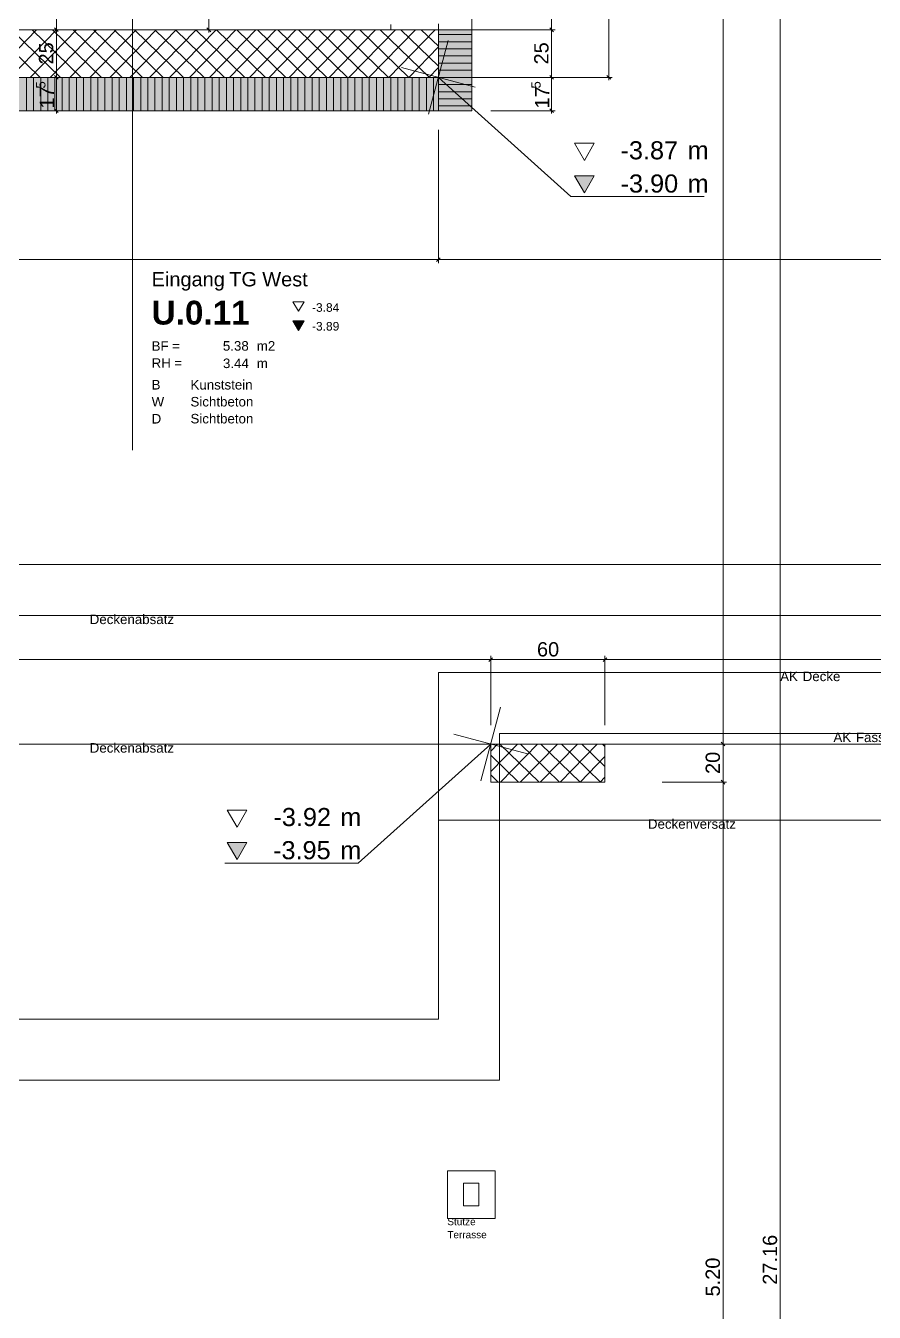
# Model space of a CAD drawing. Extents: x 0 to 1189, y 0 to 841.
# Drawn here: x 357 to 446.1, y 321.5 to 456.6 of the extents above; entities that cross this region are included whole.
import ezdxf
from ezdxf.lldxf.tags import DXFTag

# ---------------------------------------------------------------- set-up
doc = ezdxf.new("R2010")
doc.units = 0
doc.layers.get('0').update_dxf_attribs({"lineweight": 35})
for name, color, linetype, lineweight in [('211.5 Stahlbeton Kontur', 7, 'Continuous', 25), ('211.5 Stahlbeton Schraffur', 7, 'Continuous', 25), ('225.2 Dämmung Innen', 7, 'Continuous', 25), ('273.0 Innentüren', 7, 'Continuous', 25), ('Bemassung', 7, 'Continuous', 25), ('Gebäude Kontur', 7, 'Continuous', 25), ('Hilfskörper', 7, 'Continuous', 25), ('Höhenkoten', 7, 'Continuous', 25), ('Raumstempel', 7, 'Continuous', 25)]:
    doc.layers.add(name, color=color, linetype=linetype, lineweight=lineweight)
doc.styles.get("Standard").update_dxf_attribs({"font": 'arial.ttf'})
tags = doc.linetypes.add('BORDERX2', pattern=[88.9, 25.4, -12.7, 25.4, -12.7, 0, -12.7]).pattern_tags.tags
tags[14:15] = [DXFTag(74, 4), DXFTag(75, 0), DXFTag(340, '0'), DXFTag(46, 1.0), DXFTag(50, 0.0), DXFTag(44, 0.0), DXFTag(45, 0.0)]
tags[12:13] = [DXFTag(74, 4), DXFTag(75, 0), DXFTag(340, '0'), DXFTag(46, 1.0), DXFTag(50, 0.0), DXFTag(44, 0.0), DXFTag(45, 0.0)]
tags[10:11] = [DXFTag(74, 4), DXFTag(75, 0), DXFTag(340, '0'), DXFTag(46, 1.0), DXFTag(50, 0.0), DXFTag(44, 0.0), DXFTag(45, 0.0)]
tags[8:9] = [DXFTag(74, 4), DXFTag(75, 0), DXFTag(340, '0'), DXFTag(46, 1.0), DXFTag(50, 0.0), DXFTag(44, 0.0), DXFTag(45, 0.0)]
tags[6:7] = [DXFTag(74, 4), DXFTag(75, 0), DXFTag(340, '0'), DXFTag(46, 1.0), DXFTag(50, 0.0), DXFTag(44, 0.0), DXFTag(45, 0.0)]
tags[4:5] = [DXFTag(74, 4), DXFTag(75, 0), DXFTag(340, '0'), DXFTag(46, 1.0), DXFTag(50, 0.0), DXFTag(44, 0.0), DXFTag(45, 0.0)]
tags = doc.linetypes.add('DASHED2', pattern=[9.525, 6.35, -3.175]).pattern_tags.tags
tags[6:7] = [DXFTag(74, 4), DXFTag(75, 0), DXFTag(340, '0'), DXFTag(46, 1.0), DXFTag(50, 0.0), DXFTag(44, 0.0), DXFTag(45, 0.0)]
tags[4:5] = [DXFTag(74, 4), DXFTag(75, 0), DXFTag(340, '0'), DXFTag(46, 1.0), DXFTag(50, 0.0), DXFTag(44, 0.0), DXFTag(45, 0.0)]
tags = doc.linetypes.add('Strichlin_lang', pattern=[0.5, 0.3, -0.2]).pattern_tags.tags
tags[6:7] = [DXFTag(74, 4), DXFTag(75, 0), DXFTag(340, '0'), DXFTag(46, 1.0), DXFTag(50, 0.0), DXFTag(44, 0.0), DXFTag(45, 0.0)]
tags[4:5] = [DXFTag(74, 4), DXFTag(75, 0), DXFTag(340, '0'), DXFTag(46, 1.0), DXFTag(50, 0.0), DXFTag(44, 0.0), DXFTag(45, 0.0)]
tags = doc.linetypes.add('Wipeout_Contour', pattern=[1, 0, -1]).pattern_tags.tags
tags[6:7] = [DXFTag(74, 4), DXFTag(75, 0), DXFTag(340, '0'), DXFTag(46, 1.0), DXFTag(50, 0.0), DXFTag(44, 0.0), DXFTag(45, 0.0)]
tags[4:5] = [DXFTag(74, 4), DXFTag(75, 0), DXFTag(340, '0'), DXFTag(46, 1.0), DXFTag(50, 0.0), DXFTag(44, 0.0), DXFTag(45, 0.0)]

# ---------------------------------------------------------------- blocks, each defined once
blk = doc.blocks.new('Referenz-A0SO6TOG06', base_point=(4.4, 96.7))
at = {"layer": '211.5 Stahlbeton Kontur', "color": 0, "lineweight": 18}
for p, q in [((166.34, 456.14), (400.34, 456.14)), ((400.34, 456.14), (400.34, 451.13)), ((400.34, 451.13), (166.34, 451.13)), ((417.83, 381.13), (405.83, 381.13)), ((405.83, 381.13), (405.83, 377.13)), ((417.83, 377.13), (417.83, 381.13)), ((405.83, 377.13), (417.83, 377.13))]:
    blk.add_line(p, q, dxfattribs=at)
at = {"layer": '211.5 Stahlbeton Schraffur', "color": 0, "lineweight": 13}
for p, q in [((353.28, 451.13), (358.15, 456.14)), ((358.52, 451.13), (353.37, 456.14)), ((355.37, 451.13), (360.24, 456.14)), ((360.67, 451.13), (355.52, 456.14)), ((357.47, 451.13), (362.34, 456.14)), ((362.82, 451.13), (357.67, 456.14)), ((359.56, 451.13), (364.43, 456.14)), ((364.97, 451.13), (359.83, 456.14)), ((361.65, 451.13), (366.52, 456.14)), ((367.12, 451.13), (361.98, 456.14)), ((363.74, 451.13), (368.62, 456.14)), ((369.27, 451.13), (364.13, 456.14)), ((365.84, 451.13), (370.71, 456.14)), ((371.43, 451.13), (366.28, 456.14)), ((367.93, 451.13), (372.8, 456.14)), ((373.58, 451.13), (368.43, 456.14)), ((370.02, 451.13), (374.89, 456.14)), ((375.73, 451.13), (370.58, 456.14)), ((372.12, 451.13), (376.99, 456.14)), ((377.88, 451.13), (372.73, 456.14)), ((374.21, 451.13), (379.08, 456.14)), ((380.03, 451.13), (374.88, 456.14)), ((376.3, 451.13), (381.17, 456.14)), ((382.18, 451.13), (377.03, 456.14)), ((378.39, 451.13), (383.27, 456.14)), ((384.33, 451.13), (379.18, 456.14)), ((380.49, 451.13), (385.36, 456.14)), ((386.48, 451.13), (381.34, 456.14)), ((382.58, 451.13), (387.45, 456.14)), ((388.63, 451.13), (383.49, 456.14)), ((384.67, 451.13), (389.54, 456.14)), ((390.78, 451.13), (385.64, 456.14)), ((386.77, 451.13), (391.64, 456.14)), ((392.94, 451.13), (387.79, 456.14)), ((388.86, 451.13), (393.73, 456.14)), ((395.09, 451.13), (389.94, 456.14)), ((390.95, 451.13), (395.82, 456.14)), ((397.24, 451.13), (392.09, 456.14)), ((393.04, 451.13), (397.92, 456.14)), ((399.39, 451.13), (394.24, 456.14)), ((395.14, 451.13), (400.01, 456.14)), ((400.34, 452.3), (396.39, 456.14)), ((400.34, 454.4), (398.54, 456.14)), ((397.23, 451.13), (400.34, 454.33)), ((399.32, 451.13), (400.34, 452.18)), ((405.83, 380.39), (406.56, 381.13)), ((405.83, 378.24), (408.65, 381.13)), ((410.92, 377.13), (406.8, 381.13)), ((406.85, 377.13), (410.74, 381.13)), ((408.94, 377.13), (412.84, 381.13)), ((413.07, 377.13), (408.96, 381.13)), ((411.04, 377.13), (414.93, 381.13)), ((415.22, 377.13), (411.11, 381.13)), ((413.13, 377.13), (417.02, 381.13)), ((417.37, 377.13), (413.26, 381.13)), ((417.83, 378.77), (415.41, 381.13)), ((417.83, 380.87), (417.56, 381.13)), ((408.76, 377.13), (405.83, 379.98)), ((415.22, 377.13), (417.83, 379.82)), ((406.61, 377.13), (405.83, 377.89)), ((417.31, 377.13), (417.83, 377.67))]:
    blk.add_line(p, q, dxfattribs=at)
at = {"layer": '225.2 Dämmung Innen', "color": 0, "linetype": 'Wipeout_Contour', "lineweight": 0, "ltscale": 23.860764}
for p, q in [((403.84, 456.13), (400.34, 456.13)), ((400.34, 456.13), (400.34, 447.63)), ((403.84, 447.63), (403.84, 456.13)), ((400.34, 447.63), (403.84, 447.63))]:
    blk.add_line(p, q, dxfattribs=at)
at = {"layer": '225.2 Dämmung Innen', "color": 0, "lineweight": 13}
for p, q in [((400.34, 456.13), (403.84, 456.13)), ((400.34, 447.63), (400.34, 456.13)), ((400.34, 455.63), (403.84, 455.63)), ((403.84, 456.13), (403.84, 447.63)), ((400.34, 454.88), (403.84, 454.88)), ((400.34, 454.13), (403.84, 454.13)), ((400.34, 453.38), (403.84, 453.38)), ((400.34, 452.63), (403.84, 452.63)), ((400.34, 451.88), (403.84, 451.88)), ((169.83, 451.13), (400.34, 451.13)), ((357.08, 447.63), (357.08, 451.13)), ((357.83, 447.63), (357.83, 451.13)), ((358.58, 447.63), (358.58, 451.13)), ((359.33, 447.63), (359.33, 451.13)), ((360.08, 447.63), (360.08, 451.13)), ((360.83, 447.63), (360.83, 451.13)), ((361.58, 447.63), (361.58, 451.13)), ((362.33, 447.63), (362.33, 451.13)), ((363.08, 447.63), (363.08, 451.13)), ((363.83, 447.63), (363.83, 451.13)), ((364.58, 447.63), (364.58, 451.13)), ((365.33, 447.63), (365.33, 451.13)), ((366.08, 447.63), (366.08, 451.13)), ((366.83, 447.63), (366.83, 451.13)), ((367.58, 447.63), (367.58, 451.13)), ((368.33, 447.63), (368.33, 451.13)), ((369.08, 447.63), (369.08, 451.13)), ((369.83, 447.63), (369.83, 451.13)), ((370.58, 447.63), (370.58, 451.13)), ((371.33, 447.63), (371.33, 451.13)), ((372.08, 447.63), (372.08, 451.13)), ((372.83, 447.63), (372.83, 451.13)), ((373.58, 447.63), (373.58, 451.13)), ((374.33, 447.63), (374.33, 451.13)), ((375.08, 447.63), (375.08, 451.13)), ((375.83, 447.63), (375.83, 451.13)), ((376.58, 447.63), (376.58, 451.13)), ((377.33, 447.63), (377.33, 451.13)), ((378.08, 447.63), (378.08, 451.13)), ((378.83, 447.63), (378.83, 451.13)), ((379.58, 447.63), (379.58, 451.13)), ((380.33, 447.63), (380.33, 451.13)), ((381.08, 447.63), (381.08, 451.13)), ((381.83, 447.63), (381.83, 451.13)), ((382.58, 447.63), (382.58, 451.13)), ((383.33, 447.63), (383.33, 451.13)), ((384.08, 447.63), (384.08, 451.13)), ((384.83, 447.63), (384.83, 451.13)), ((385.58, 447.63), (385.58, 451.13)), ((386.33, 447.63), (386.33, 451.13)), ((387.08, 447.63), (387.08, 451.13)), ((387.83, 447.63), (387.83, 451.13)), ((388.58, 447.63), (388.58, 451.13)), ((389.33, 447.63), (389.33, 451.13)), ((390.08, 447.63), (390.08, 451.13)), ((390.83, 447.63), (390.83, 451.13)), ((391.58, 447.63), (391.58, 451.13)), ((392.33, 447.63), (392.33, 451.13)), ((393.08, 447.63), (393.08, 451.13)), ((393.83, 447.63), (393.83, 451.13)), ((394.58, 447.63), (394.58, 451.13)), ((395.33, 447.63), (395.33, 451.13)), ((396.08, 447.63), (396.08, 451.13)), ((396.83, 447.63), (396.83, 451.13)), ((397.58, 447.63), (397.58, 451.13)), ((398.33, 447.63), (398.33, 451.13)), ((399.08, 447.63), (399.08, 451.13)), ((399.83, 447.63), (399.83, 451.13)), ((400.34, 451.13), (403.84, 451.13)), ((400.34, 451.13), (400.34, 447.63)), ((400.34, 450.38), (403.84, 450.38)), ((400.34, 449.63), (403.84, 449.63)), ((400.34, 448.88), (403.84, 448.88)), ((400.34, 447.63), (169.83, 447.63)), ((400.34, 448.13), (403.84, 448.13)), ((403.84, 447.63), (400.34, 447.63))]:
    blk.add_line(p, q, dxfattribs=at)
at = {"layer": '225.2 Dämmung Innen', "color": 0, "linetype": 'Wipeout_Contour', "lineweight": 0, "ltscale": 21.845507}
for p, q in [((400.34, 451.13), (169.83, 451.13)), ((400.34, 447.63), (400.34, 451.13)), ((169.83, 447.63), (400.34, 447.63))]:
    blk.add_line(p, q, dxfattribs=at)
at = {"layer": '225.2 Dämmung Innen', "color": 7, "linetype": 'Wipeout_Contour', "lineweight": 0, "ltscale": 23.860764, "true_color": 0xffffff}
for points in [[(400.34, 447.63), (403.84, 447.63), (400.34, 456.13)], [(403.84, 447.63), (400.34, 456.13), (403.84, 456.13)]]:
    blk.add_solid(points, dxfattribs=at)
at = {"layer": '225.2 Dämmung Innen', "color": 7, "linetype": 'Wipeout_Contour', "lineweight": 0, "ltscale": 21.845507, "true_color": 0xffffff}
for points in [[(169.83, 447.63), (400.34, 447.63), (169.83, 451.13)], [(400.34, 447.63), (169.83, 451.13), (400.34, 451.13)]]:
    blk.add_solid(points, dxfattribs=at)
at = {"layer": '273.0 Innentüren', "color": 0, "lineweight": 13}
for p, q in [((395.34, 456.67), (395.34, 456.13)), ((395.34, 456.67), (395.34, 456.13)), ((400.34, 456.13), (400.34, 456.77)), ((395.34, 456.13), (395.34, 456.13)), ((400.34, 456.13), (400.34, 456.13))]:
    blk.add_line(p, q, dxfattribs=at)
at = {"layer": 'Bemassung', "color": 0, "lineweight": 13}
for p, q in [((418.23, 451.13), (418.23, 598.53)), ((430.23, 381.13), (430.23, 598.53)), ((436.23, 297), (436.23, 598.53)), ((360.23, 484.14), (360.23, 456.14)), ((376.23, 456.13), (376.23, 484.14)), ((412.23, 456.13), (412.23, 484.13)), ((359.85, 456.14), (362.23, 456.14)), ((359.85, 456.14), (360.6, 456.14)), ((360.03, 456.34), (360.43, 455.94)), ((360.43, 455.94), (360.03, 456.34)), ((360.23, 456.44), (360.23, 456.14)), ((360.23, 456.14), (360.23, 455.84)), ((360.23, 456.14), (360.23, 451.13)), ((376.6, 456.13), (371.34, 456.13)), ((376.03, 456.33), (376.43, 455.93)), ((376.23, 455.83), (376.23, 456.13)), ((412.6, 456.13), (402.34, 456.13)), ((412.6, 456.13), (405.84, 456.13)), ((412.03, 456.33), (412.43, 455.93)), ((412.43, 455.93), (412.03, 456.33)), ((412.23, 456.13), (412.23, 456.43)), ((412.23, 455.83), (412.23, 456.13)), ((412.23, 451.13), (412.23, 456.13)), ((360.03, 451.33), (360.43, 450.93)), ((360.43, 450.93), (360.03, 451.33)), ((360.23, 451.13), (360.23, 451.43)), ((412.03, 451.33), (412.43, 450.93)), ((412.43, 450.93), (412.03, 451.33)), ((412.23, 451.43), (412.23, 451.13)), ((418.03, 451.33), (418.43, 450.93)), ((359.85, 451.13), (360.6, 451.13)), ((360.6, 451.13), (359.85, 451.13)), ((360.23, 451.13), (360.23, 450.83)), ((360.23, 447.63), (360.23, 451.13)), ((418.6, 451.13), (402.34, 451.13)), ((412.6, 451.13), (402.34, 451.13)), ((402.34, 451.13), (412.6, 451.13)), ((412.23, 450.83), (412.23, 451.13)), ((412.23, 451.13), (412.23, 447.63)), ((418.23, 450.83), (418.23, 451.13)), ((360.6, 447.63), (359.85, 447.63)), ((360.03, 447.83), (360.43, 447.43)), ((360.23, 447.33), (360.23, 447.63)), ((405.84, 447.63), (412.6, 447.63)), ((412.03, 447.83), (412.43, 447.43)), ((412.23, 447.63), (412.23, 447.33)), ((400.34, 431.63), (400.34, 445.63)), ((400.34, 431.63), (400.34, 445.63)), ((166.34, 432), (400.34, 432)), ((400.04, 432), (400.34, 432)), ((400.14, 431.8), (400.54, 432.2)), ((400.54, 432.2), (400.14, 431.8)), ((400.34, 432), (400.64, 432)), ((400.34, 432), (619.84, 432)), ((166.34, 400), (860.83, 400)), ((405.83, 390), (253.83, 390)), ((405.83, 390), (405.53, 390)), ((405.63, 389.8), (406.03, 390.2)), ((406.03, 390.2), (405.63, 389.8)), ((405.83, 390.38), (405.83, 383.13)), ((405.83, 390.38), (405.83, 383.13)), ((406.13, 390), (405.83, 390)), ((417.83, 390), (405.83, 390)), ((417.83, 390), (417.53, 390)), ((418.03, 390.2), (417.63, 389.8)), ((417.63, 389.8), (418.03, 390.2)), ((417.83, 390.38), (417.83, 383.13)), ((417.83, 390.38), (417.83, 383.13)), ((561.83, 390), (417.83, 390)), ((418.13, 390), (417.83, 390)), ((430.6, 381.13), (423.83, 381.13)), ((430.6, 381.13), (423.83, 381.13)), ((430.03, 381.33), (430.43, 380.93)), ((430.43, 380.93), (430.03, 381.33)), ((430.23, 381.13), (430.23, 381.43)), ((430.23, 380.83), (430.23, 381.13)), ((430.23, 377.13), (430.23, 381.13)), ((430.6, 377.13), (423.83, 377.13)), ((430.6, 377.13), (423.83, 377.13)), ((430.43, 376.93), (430.03, 377.33)), ((430.03, 377.33), (430.43, 376.93)), ((430.23, 377.13), (430.23, 377.43)), ((430.23, 297), (430.23, 377.13)), ((430.23, 376.83), (430.23, 377.13))]:
    blk.add_line(p, q, dxfattribs=at)
at = {"layer": 'Gebäude Kontur', "color": 0, "linetype": 'Strichlin_lang', "lineweight": 13, "ltscale": 0.13}
for p, q in [((619.83, 388.63), (400.34, 388.63)), ((400.34, 388.63), (400.34, 352.23)), ((613.44, 382.23), (406.75, 382.23)), ((406.75, 382.23), (406.75, 345.83)), ((400.34, 352.23), (296.35, 352.23)), ((406.75, 345.83), (289.94, 345.83))]:
    blk.add_line(p, q, dxfattribs=at)
at = {"layer": 'Gebäude Kontur', "color": 0, "linetype": 'DASHED2', "lineweight": 13, "ltscale": 0.13}
for p, q in [((401.29, 336.33), (406.29, 336.33)), ((401.29, 331.33), (401.29, 336.33)), ((402.99, 335.03), (404.59, 335.03)), ((402.99, 332.63), (402.99, 335.03)), ((404.59, 335.03), (404.59, 332.63)), ((406.29, 336.33), (406.29, 331.33)), ((404.59, 332.63), (402.99, 332.63)), ((406.29, 331.33), (401.29, 331.33))]:
    blk.add_line(p, q, dxfattribs=at)
at = {"layer": 'Hilfskörper', "color": 0, "linetype": 'DASHED2', "lineweight": 13, "ltscale": 0.13}
for p, q in [((403.84, 484.13), (403.84, 456.13)), ((619.83, 394.62), (166.33, 394.62)), ((619.83, 381.12), (166.33, 381.12))]:
    blk.add_line(p, q, dxfattribs=at)
at = {"layer": 'Hilfskörper', "color": 0, "linetype": 'BORDERX2', "lineweight": 13, "ltscale": 0.13}
blk.add_line((400.34, 373.13), (619.83, 373.13), dxfattribs=at)
at = {"layer": 'Höhenkoten', "color": 0, "lineweight": 13}
for p, q in [((401.37, 455), (399.3, 447.27)), ((396.47, 452.17), (404.2, 450.1)), ((400.34, 451.13), (414.23, 438.61)), ((414.63, 444.21), (415.67, 442.41)), ((416.71, 444.21), (414.63, 444.21)), ((415.67, 442.41), (416.71, 444.21)), ((414.63, 440.81), (415.67, 439.01)), ((416.71, 440.81), (414.63, 440.81)), ((415.67, 439.01), (416.71, 440.81)), ((414.23, 438.61), (428.23, 438.61)), ((406.87, 385), (404.8, 377.27)), ((405.83, 381.13), (391.92, 368.61)), ((401.97, 382.17), (409.7, 380.1)), ((378.16, 374.2), (379.2, 372.4)), ((380.24, 374.2), (378.16, 374.2)), ((379.2, 372.4), (380.24, 374.2)), ((378.16, 370.8), (379.2, 369)), ((380.24, 370.8), (378.16, 370.8)), ((379.2, 369), (380.24, 370.8)), ((391.92, 368.61), (377.92, 368.61))]:
    blk.add_line(p, q, dxfattribs=at)
for points in [[(415.67, 439.01), (415.67, 440.81), (414.63, 440.81)], [(415.67, 439.01), (416.71, 440.81), (415.67, 440.81)], [(379.2, 369), (379.2, 370.8), (378.16, 370.8)], [(379.2, 369), (380.24, 370.8), (379.2, 370.8)]]:
    blk.add_solid(points, dxfattribs=at)
at = {"layer": 'Raumstempel', "color": 0, "lineweight": 13}
for p, q in [((368.23, 412), (368.23, 460)), ((385.07, 427.57), (385.65, 426.57)), ((386.23, 427.57), (385.07, 427.57)), ((385.65, 426.57), (386.23, 427.57)), ((385.07, 425.57), (385.65, 424.57)), ((386.23, 425.57), (385.07, 425.57)), ((385.65, 424.57), (386.23, 425.57))]:
    blk.add_line(p, q, dxfattribs=at)
for points in [[(385.65, 424.57), (385.65, 425.57), (385.07, 425.57)], [(385.65, 424.57), (386.23, 425.57), (385.65, 425.57)]]:
    blk.add_solid(points, dxfattribs=at)
at = {"layer": 'Bemassung', "color": 0, "linetype": 'Continuous', "lineweight": 13, "ltscale": 0.13, "attachment_point": 1, "rotation": 90}
for s, insert, char_height in [('{\\fArial;25}', (358.4, 452.49), 1.5), ('{\\fArial;25}', (410.4, 452.49), 1.5), ('{\\fArial;5}', (358.09, 449.96), 0.99), ('{\\fArial;17}', (358.49, 447.86), 1.5), ('{\\fArial;5}', (410.09, 449.96), 0.99), ('{\\fArial;17}', (410.49, 447.86), 1.5), ('{\\fArial;20}', (428.4, 377.99), 1.5), ('{\\fArial;27.16}', (434.4, 324.36), 1.5), ('{\\fArial;5.20}', (428.4, 323.13), 1.5)]:
    blk.add_mtext(s, dxfattribs=dict(at, insert=insert, char_height=char_height))
at = {"layer": 'Bemassung', "color": 0, "linetype": 'Continuous', "lineweight": 13, "ltscale": 0.13, "insert": (410.69, 391.83), "char_height": 1.5, "attachment_point": 1}
blk.add_mtext('{\\fArial;60}', dxfattribs=at)
at = {"layer": 'Gebäude Kontur', "color": 0, "lineweight": 13, "attachment_point": 1}
for s, insert, char_height in [('{\\fArial;AK}', (436.23, 388.74), 1), ('{\\fArial;Decke}', (438.59, 388.74), 1), ('{\\fArial;AK}', (441.82, 382.34), 1), ('{\\fArial;Fassade}', (444.18, 382.34), 1), ('{\\fArial;Stütze}', (401.28, 331.36), 0.75), ('{\\fArial;Terrasse}', (401.28, 329.99), 0.75)]:
    blk.add_mtext(s, dxfattribs=dict(at, insert=insert, char_height=char_height))
at = {"layer": 'Hilfskörper', "color": 0, "lineweight": 13, "char_height": 1, "attachment_point": 1}
for s, insert in [('{\\fArial;Deckenabsatz}', (363.73, 394.73)), ('{\\fArial;Deckenabsatz}', (363.73, 381.23)), ('{\\fArial;Deckenversatz}', (422.34, 373.24))]:
    blk.add_mtext(s, dxfattribs=dict(at, insert=insert))
at = {"layer": 'Höhenkoten', "color": 0, "lineweight": 13, "char_height": 1.9, "attachment_point": 1}
for s, insert in [('{\\fArial;-3.87}', (419.46, 444.43)), ('{\\fArial;m}', (426.51, 444.43)), ('{\\fArial;-3.90}', (419.47, 440.94)), ('{\\fArial;m}', (426.51, 440.94)), ('{\\fArial;-3.92}', (383.02, 374.42)), ('{\\fArial;m}', (390.04, 374.42)), ('{\\fArial;-3.95}', (382.98, 370.94)), ('{\\fArial;m}', (390.04, 370.93))]:
    blk.add_mtext(s, dxfattribs=dict(at, insert=insert))
at = {"layer": 'Raumstempel', "color": 0, "lineweight": 13, "attachment_point": 1}
for s, insert, char_height in [('{\\fArial;Eingang}', (370.23, 430.69), 1.5), ('{\\fArial;TG}', (378.38, 430.69), 1.5), ('{\\fArial;West}', (381.85, 430.69), 1.5), ('{\\fArial|b1|i0;U.0.11}', (370.23, 427.68), 2.5), ('{\\fArial;-3.84}', (387.07, 427.42), 0.9), ('{\\fArial;-3.89}', (387.07, 425.45), 0.9), ('{\\fArial;BF}', (370.23, 423.43), 1), ('{\\fArial;=}', (372.38, 423.43), 1), ('{\\fArial;5.38}', (377.71, 423.44), 1), ('{\\fArial;m2}', (381.27, 423.44), 1), ('{\\fArial;RH}', (370.23, 421.64), 1), ('{\\fArial;3.44}', (377.72, 421.61), 1), ('{\\fArial;=}', (372.6, 421.64), 1), ('{\\fArial;m}', (381.27, 421.61), 1), ('{\\fArial;B}', (370.23, 419.36), 1), ('{\\fArial;Kunststein}', (374.31, 419.36), 1), ('{\\fArial;W}', (370.23, 417.58), 1), ('{\\fArial;Sichtbeton}', (374.31, 417.58), 1), ('{\\fArial;D}', (370.23, 415.79), 1), ('{\\fArial;Sichtbeton}', (374.31, 415.8), 1)]:
    blk.add_mtext(s, dxfattribs=dict(at, insert=insert, char_height=char_height))

msp = doc.modelspace()

# ---------------------------------------------------------------- block references
at = {"color": 8, "lineweight": 25, "ltscale": 0.25, "true_color": 0x808080}
msp.add_blockref('Referenz-A0SO6TOG06', (4.4, 96.7), dxfattribs=at)

doc.saveas('drawing.dxf')
